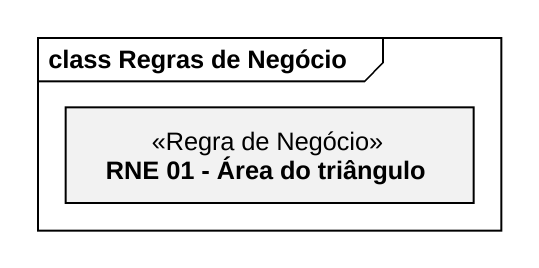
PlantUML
@startuml
mainframe class Regras de Negócio
hide circle
hide empty members
class "RNE 01 - Área do triângulo" as RNE_01_Área_do_triângulo <<Regra de Negócio>>
@enduml
